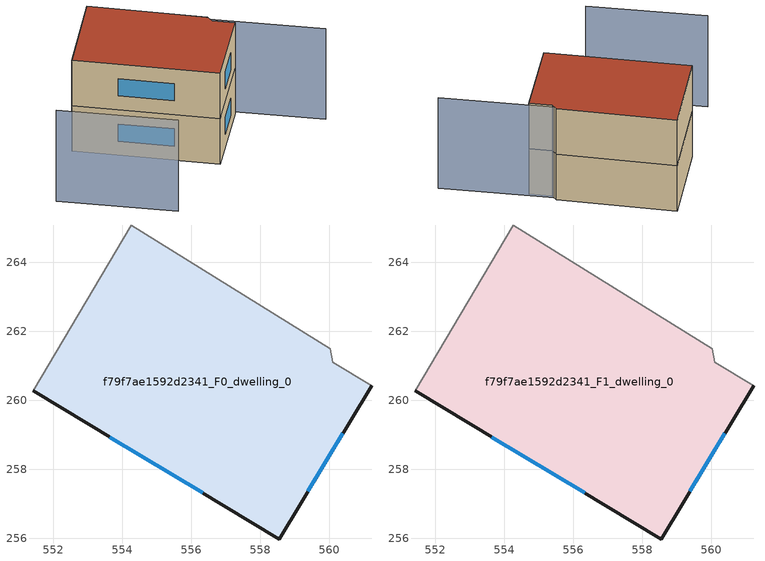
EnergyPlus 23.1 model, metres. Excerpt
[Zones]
f79f7ae1592d2341_F0_dwelling_0
 floor ground (EU_floor_Construction): 560.03,261.5 560.1,261.11 561.23,260.43 558.55,255.98 551.43,260.28 554.26,265.09 z0
 wall outside (EU_wall_Construction): 551.43,260.28 558.55,255.98 561.23,260.43 z0:3
 wall adiabatic (EU_wall_Construction): 561.23,260.43 560.1,261.11 560.03,261.5 554.26,265.09 551.43,260.28 z0:3
 window (EU_Window_Construction): 559.38,257.37 560.4,259.04 / 553.64,258.94 556.33,257.32 z0.93:2.07
f79f7ae1592d2341_F1_dwelling_0
 floor to f79f7ae1592d2341_F0_dwelling_0 (EU_floor_Construction): 560.03,261.5 560.1,261.11 561.23,260.43 558.55,255.98 551.42,260.28 554.26,265.09 z3
 wall outside (EU_wall_Construction): 551.43,260.28 558.55,255.98 561.23,260.43 z3:6
 wall adiabatic (EU_wall_Construction): 561.23,260.43 560.1,261.11 560.03,261.5 554.26,265.09 551.43,260.28 z3:6
 window (EU_Window_Construction): 559.38,257.37 560.4,259.04 / 553.64,258.94 556.33,257.32 z3.93:5.07
 roof outside (EU_roof_Construction): 558.55,255.98 561.23,260.43 560.1,261.11 560.03,261.5 554.26,265.09 551.43,260.28 z6
shading: 548.74,255.92 554.61,252.47 / 565.65,258.01 554.1,264.81 z0:6
[Building]
EU S2 Campaign: North Axis=0; Terrain=City; Solar Distribution=FullExterior
[Site:Location]
Montreal-Trudeau.Intl.AP: Latitude=45.4667; Longitude=-73.75; Time Zone=-5; Elevation=36
[SizingPeriod:WeatherFileDays]
AnnualSizingPeriod: Begin Month=1; Begin Day of Month=1; End Month=12; End Day of Month=31; Day of Week for Start Day=Monday; Use Weather File Daylight Saving Period=No; Use Weather File Rain and Snow Indicators=No
[MATERIAL]
EU_InternalMass_Material: Roughness=MediumRough; Thickness=0.1; Conductivity=1; Density=1800; Specific Heat=900; Thermal Absorptance=0.9; Solar Absorptance=0.7; Visible Absorptance=0.7
[MATERIAL:NOMASS] Roughness=MediumRough; Thermal Absorptance=0.9; Solar Absorptance=0.7; Visible Absorptance=0.7
Name | Thermal Resistance
EU_wall_NoMass; EU_floor_NoMass | 1.51479
EU_roof_NoMass | 2.84114
[WINDOWMATERIAL:SIMPLEGLAZINGSYSTEM]
EU_Window_SimpleGlazing: UFactor=3.53504; Solar Heat Gain Coefficient=0.8; Visible Transmittance=0.8
[CONSTRUCTION]
EU_wall_Construction: EU_wall_NoMass
EU_roof_Construction: EU_roof_NoMass
EU_floor_Construction: EU_floor_NoMass
EU_Window_Construction: EU_Window_SimpleGlazing
EU_InternalMass_Construction: EU_InternalMass_Material
[ZONE] Type=1; Multiplier=1; Ceiling Height=autocalculate; Volume=137.169; Floor Area=autocalculate; Part of Total Floor Area=Yes
f79f7ae1592d2341_F0_dwelling_0; f79f7ae1592d2341_F1_dwelling_0
[INTERNALMASS] Construction=EU_InternalMass_Construction; Surface Area=45.7232
Name | Zone or ZoneList
f79f7ae1592d2341_F0_dwelling_0_EU_InternalMass | f79f7ae1592d2341_F0_dwelling_0
f79f7ae1592d2341_F1_dwelling_0_EU_InternalMass | f79f7ae1592d2341_F1_dwelling_0
[OTHEREQUIPMENT] Fuel Type=Electricity; Design Level Calculation Method=Watts/Area; Power per Zone Floor Area=1; Fraction Latent=0; Fraction Radiant=0; Fraction Lost=0; Carbon Dioxide Generation Rate=0; EndUse Subcategory=EU_Step8_InternalGains
Name | Zone or ZoneList or Space or SpaceList | Schedule
EU_Step8_InternalGain_f79f7ae1592d2341_F0_dwelling_0_f000 | f79f7ae1592d2341_F0_dwelling_0 | EU_Step8_GainSchedule_f79f7ae1592d2341_F0_dwelling_0_f000
EU_Step8_InternalGain_f79f7ae1592d2341_F1_dwelling_0_f000 | f79f7ae1592d2341_F1_dwelling_0 | EU_Step8_GainSchedule_f79f7ae1592d2341_F1_dwelling_0_f000
[ZONEVENTILATION:DESIGNFLOWRATE] Schedule=EU_AlwaysOn; Design Flow Rate Calculation Method=AirChanges/Hour; Air Changes per Hour=0.775154; Ventilation Type=Natural; Fan Pressure Rise=0; Fan Total Efficiency=1; Constant Term Coefficient=1; Temperature Term Coefficient=0; Velocity Term Coefficient=0; Velocity Squared Term Coefficient=0; Minimum Indoor Temperature=-100; Maximum Indoor Temperature=100; Delta Temperature=-100; Minimum Outdoor Temperature=-100; Maximum Outdoor Temperature=100; Maximum Wind Speed=40
Name | Zone or ZoneList or Space or SpaceList
EU_ConstantAir_f79f7ae1592d2341_F0_dwelling_0 | f79f7ae1592d2341_F0_dwelling_0
EU_ConstantAir_f79f7ae1592d2341_F1_dwelling_0 | f79f7ae1592d2341_F1_dwelling_0
[HVACTEMPLATE:THERMOSTAT] Constant Heating Setpoint=20; Constant Cooling Setpoint=50
EU_HeatOnly_f79f7ae1592d2341_F0_dwelling_0; EU_HeatOnly_f79f7ae1592d2341_F1_dwelling_0
[HVACTEMPLATE:ZONE:IDEALLOADSAIRSYSTEM] System Availability Schedule=EU_AlwaysOn; Maximum Heating Supply Air Temperature=50; Minimum Cooling Supply Air Temperature=13; Maximum Heating Supply Air Humidity Ratio=0.0156; Minimum Cooling Supply Air Humidity Ratio=0.0077; Heating Limit=NoLimit; Cooling Limit=NoLimit; Heating Availability Schedule=EU_AlwaysOn; Cooling Availability Schedule=EU_CoolingOff; Dehumidification Control Type=ConstantSensibleHeatRatio; Cooling Sensible Heat Ratio=0.7; Dehumidification Setpoint=60; Humidification Control Type=None; Humidification Setpoint=30; Outdoor Air Method=None; Outdoor Air Flow Rate per Person=0.00944; Outdoor Air Flow Rate per Zone Floor Area=0; Outdoor Air Flow Rate per Zone=0; Demand Controlled Ventilation Type=None; Outdoor Air Economizer Type=NoEconomizer; Heat Recovery Type=None; Sensible Heat Recovery Effectiveness=0.7; Latent Heat Recovery Effectiveness=0.65
Name | Template Thermostat
f79f7ae1592d2341_F0_dwelling_0 | EU_HeatOnly_f79f7ae1592d2341_F0_dwelling_0
f79f7ae1592d2341_F1_dwelling_0 | EU_HeatOnly_f79f7ae1592d2341_F1_dwelling_0
[SIZING:ZONE] Zone Cooling Design Supply Air Temperature Input Method=SupplyAirTemperature; Zone Cooling Design Supply Air Temperature=13; Zone Heating Design Supply Air Temperature Input Method=SupplyAirTemperature; Zone Heating Design Supply Air Temperature=50; Zone Cooling Design Supply Air Humidity Ratio=0.008; Zone Heating Design Supply Air Humidity Ratio=0.008; Cooling Design Air Flow Method=DesignDay; Cooling Design Air Flow Rate=0; Cooling Minimum Air Flow per Zone Floor Area=0.000762; Cooling Minimum Air Flow=0; Cooling Minimum Air Flow Fraction=0.2; Heating Design Air Flow Method=DesignDay; Heating Design Air Flow Rate=0; Heating Maximum Air Flow per Zone Floor Area=0.002032; Heating Maximum Air Flow=0.141576; Heating Maximum Air Flow Fraction=0.3; Account for Dedicated Outdoor Air System=No; Dedicated Outdoor Air System Control Strategy=NeutralSupplyAir; Dedicated Outdoor Air Low Setpoint Temperature for Design=autosize; Dedicated Outdoor Air High Setpoint Temperature for Design=autosize; Zone Load Sizing Method=Sensible Load Only No Latent Load; Zone Latent Cooling Design Supply Air Humidity Ratio Input Method=HumidityRatioDifference; Zone Cooling Design Supply Air Humidity Ratio Difference=0.005; Zone Latent Heating Design Supply Air Humidity Ratio Input Method=HumidityRatioDifference; Zone Humidification Design Supply Air Humidity Ratio Difference=0.005
f79f7ae1592d2341_F0_dwelling_0; f79f7ae1592d2341_F1_dwelling_0
[SCHEDULE:CONSTANT]
Name | Hourly Value
EU_AlwaysOn | 1
EU_CoolingOff | 0
[SCHEDULE:FILE] Column Number=1; Rows to Skip at Top=0; Number of Hours of Data=8760; Column Separator=Comma; Interpolate to Timestep=No; Minutes per Item=60; Adjust Schedule for Daylight Savings=Yes
Name | File
EU_Step8_GainSchedule_f79f7ae1592d2341_F0_dwelling_0_f000 | ../../schedules/f79f7ae1592d2341/f79f7ae1592d2341_F0_dwelling_0_f000_gain.csv
EU_Step8_GainSchedule_f79f7ae1592d2341_F1_dwelling_0_f000 | ../../schedules/f79f7ae1592d2341/f79f7ae1592d2341_F1_dwelling_0_f000_gain.csv
